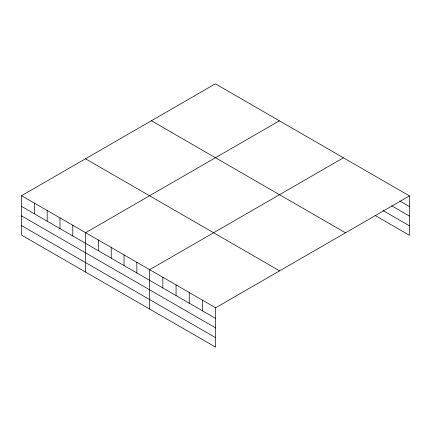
<?xml version="1.0" encoding="UTF-8"?>
<svg xmlns="http://www.w3.org/2000/svg" width="431" height="431" viewBox="0 0 431 431"><rect width="100%" height="100%" fill="white"/><g stroke="black" fill="none" stroke-linecap="round" stroke-linejoin="round"><path stroke-width="0.65" d="M21.55 195.706L215.656 307.772L215.656 347.176L21.55 235.11L21.55 195.706L215.344 83.824L409.45 195.889L409.45 235.294L375.018 215.414M279.401 120.804L85.607 232.692L85.607 272.096M343.453 157.784L149.659 269.671L149.659 309.075M215.656 307.772L409.45 195.889M399.693 200.932L409.45 206.562M391.66 205.776L409.45 216.044M383.051 210.57L409.45 225.812M151.394 120.745L345.5 232.81M85.5 158.786L279.606 270.851M21.55 206.384L215.656 318.45M21.55 215.861L215.656 327.932M21.55 225.628L215.656 337.699M202.457 300.154L202.457 310.826M189.257 292.53L189.257 303.208M176.058 284.913L176.058 295.585M162.859 277.289L162.859 287.967M136.848 262.274L136.848 272.952M124.036 254.877L124.036 265.555M111.225 247.48L111.225 258.158M98.419 240.083L98.419 250.761M72.796 225.294L72.796 235.967M59.984 217.897L59.984 228.57M47.173 210.5L47.173 221.173M34.361 203.103L34.361 213.781"/></g></svg>
